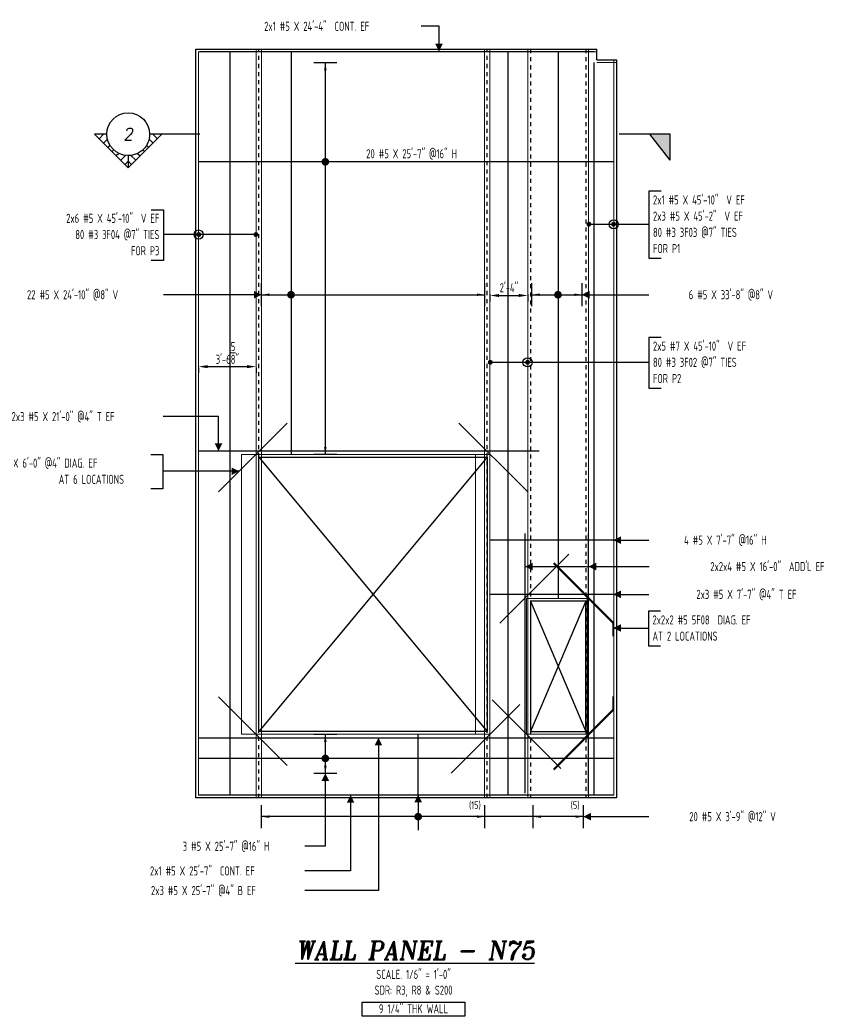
# Model space of a CAD drawing. Header units: inches. Extents: x -3675 to 11984, y -3832 to 1837.
# Drawn here: x 8405 to 9000, y -2646 to -1909 of the extents above; entities that cross this region are included whole.
import ezdxf
from ezdxf.enums import TextEntityAlignment as Align

# ---------------------------------------------------------------- set-up
doc = ezdxf.new("R2010")
doc.units = ezdxf.units.IN
doc.header["$MEASUREMENT"] = 0
doc.linetypes.add('HIDDEN', pattern=[6, 3, -3])
doc.layers.get('0').update_dxf_attribs({"linetype": 'CONTINUOUS'})
doc.layers.get('Defpoints').update_dxf_attribs({"linetype": 'CONTINUOUS'})
for name, color, linetype in [('0-25', 7, 'CONTINUOUS'), ('0-25TEXT', 7, 'CONTINUOUS'), ('0-35', 3, 'CONTINUOUS'), ('0-35TEXT', 3, 'CONTINUOUS'), ('0-50', 10, 'CONTINUOUS'), ('3', 3, 'CONTINUOUS'), ('BAR-LBL', 2, 'CONTINUOUS'), ('hidden', 7, 'HIDDEN'), ('INTERMEDIATERANGELAY', 7, 'CONTINUOUS'), ('RANGELAY', 7, 'CONTINUOUS'), ('REBARS', 4, 'CONTINUOUS')]:
    doc.layers.add(name, color=color, linetype=linetype)
doc.layers.add('COVER', color=6, linetype='CONTINUOUS', lineweight=0, plot=False)
doc.styles.add('AR', font='ARCHQUIK.shx', dxfattribs={"width": 0.8})
doc.styles.add('ROMANT', font='romant')
doc.dimstyles.new('CADS_DIM_48', dxfattribs={"dimscale": 48, "dimtxt": 0.09375, "dimasz": 0.09375, "dimexe": 0.0625, "dimexo": 0.0625, "dimgap": 0.09375, "dimtad": 0, "dimtih": 1, "dimtoh": 1, "dimzin": 1, "dimdsep": 46, "dimlunit": 4, "dimtxsty": 'AR', "dimblk": 'CLOSED', "dimcen": 0.1875, "dimadec": 0, "dimazin": 0, "dimtfac": 1, "dimtofl": 0, "dimtmove": 0, "dimatfit": 1, "dimldrblk": 'DOTBLANK', "dimfxl": 1, "dimtzin": 0, "dimarcsym": 0})

# ---------------------------------------------------------------- blocks, each defined once
blk = doc.blocks.new('_DotBlank')
at = {"layer": '0-35', "color": 0, "lineweight": -2}
blk.add_line((-0.5, 0), (-1, 0), dxfattribs=at)
blk.add_circle((0, 0), 0.5, dxfattribs=at)
blk = doc.blocks.new('SECTARO')
at = {"linetype": 'Continuous'}
blk.add_line((33.32, 16.99), (20.13, 0), dxfattribs=at)
for p, q in [((33.32, 16.99), (33.32, 0)), ((33.32, 0), (0, 0))]:
    blk.add_line(p, q)
for points in [[(33.32, 0), (33.32, 16.99), (33.32, 0), (20.13, 0)], [(33.32, 16.99), (20.13, 0), (33.32, 0), (33.32, 16.99)]]:
    blk.add_solid(points, dxfattribs=at)
blk = doc.blocks.new('*X3')
at = {"color": 0, "linetype": 'Continuous'}
for p, q in [((-1.108, 0.278), (-1.075, 0.312)), ((-1.081, 0.217), (-1.031, 0.267)), ((-1.013, 0.197), (-0.986, 0.223)), ((-0.96, 0.161), (-0.942, 0.179)), ((-0.92, 0.112), (-0.898, 0.135)), ((-0.895, 0.05), (-0.854, 0.091)), ((-0.856, 0), (-0.81, 0.046)), ((-0.768, 0), (-0.765, 0.002))]:
    blk.add_line(p, q, dxfattribs=at)
blk = doc.blocks.new('*X2')
at = {"color": 0, "linetype": 'Continuous'}
for p, q in [((-1.108, 0.278), (-1.075, 0.312)), ((-0.96, 0.161), (-0.942, 0.179)), ((-0.856, 0), (-0.81, 0.046))]:
    blk.add_line(p, q, dxfattribs=at)
blk = doc.blocks.new('SECTNU')
at = {"linetype": 'Continuous'}
blk.add_line((-24.74, 0), (-32.81, 0), dxfattribs=at)
blk.add_line((0, 0), (-24.74, 0))
at = {"layer": '3'}
for p, q in [((-68.89, 0), (-46.81, 22.07)), ((-60.81, 0), (-68.89, 0))]:
    blk.add_line(p, q, dxfattribs=at)
at = {"layer": '3', "linetype": 'Continuous'}
blk.add_line((-46.81, 14), (-46.81, 22.07), dxfattribs=at)
at = {"layer": '3'}
for points in [[(-46.81, 22.07), (-24.74, 0), (-32.81, 0, 1)], [(-32.81, 0, 0.414214), (-46.81, 14)]]:
    blk.add_lwpolyline(points, format="xyb", dxfattribs=at)
for start, end in [(90, 180), (180, 0)]:
    blk.add_arc((-46.81, 0), 14, start, end, dxfattribs=at)
at = {"linetype": 'Continuous', "xscale": -64, "yscale": 64, "zscale": 64, "rotation": 359.9999999999999}
blk.add_blockref('*X3', (-117.73, 0), dxfattribs=at)
at = {"linetype": 'Continuous', "xscale": 64, "yscale": 64, "zscale": 64}
for name in ['*X3', '*X2']:
    blk.add_blockref(name, (24.1, 0), dxfattribs=at)
at = {"linetype": 'Continuous', "style": 'ROMANT', "oblique": 9, "width": 0.9}
blk.add_attdef('NO', text='', height=8, dxfattribs=at).set_placement((-46.81, 0), align=Align.MIDDLE)
blk = doc.blocks.new('leadrblk')
blk.add_lwpolyline([(0, 0, 0, 1, 0), (1, 0, 1, 1, 0)], format="xyseb")
blk = doc.blocks.new('*D489')
at = {"layer": 'COVER', "color": 0, "lineweight": -2, "transparency": 16777216}
for p, q in [((8536.76, -2166.7), (8536.76, -2170.34)), ((8543.51, -2165.84), (8572.64, -2165.84)), ((8579.39, -2166.7), (8579.39, -2170.34))]:
    blk.add_line(p, q, dxfattribs=at)
at = {"layer": 'COVER', "color": 0, "transparency": 16777216}
for points in [[(8543.51, -2164.71), (8543.51, -2166.96), (8536.76, -2165.84)], [(8572.64, -2164.71), (8572.64, -2166.96), (8579.39, -2165.84)]]:
    blk.add_solid(points, dxfattribs=at)
at = {"layer": 'Defpoints', "color": 0, "transparency": 16777216}
for p in [(8536.76, -2162.2), (8579.39, -2162.2), (8579.39, -2165.84)]:
    blk.add_point(p, dxfattribs=at)
at = {"layer": 'COVER', "color": 0, "transparency": 16777216, "insert": (8558.08, -2155.71), "char_height": 6.75, "attachment_point": 5, "style": 'AR'}
blk.add_mtext('3\'-6{\\H1.000000x;\\S5/8;}"', dxfattribs=at)
blk = doc.blocks.new('*D490')
at = {"layer": 'COVER', "color": 0, "lineweight": -2, "transparency": 16777216}
for p, q in [((8752.39, -2112.21), (8752.39, -2117.67)), ((8759.14, -2113.17), (8773.64, -2113.17)), ((8780.39, -2112.21), (8780.39, -2117.67))]:
    blk.add_line(p, q, dxfattribs=at)
at = {"layer": 'COVER', "color": 0, "transparency": 16777216}
for points in [[(8759.14, -2112.05), (8759.14, -2114.3), (8752.39, -2113.17)], [(8773.64, -2112.05), (8773.64, -2114.3), (8780.39, -2113.17)]]:
    blk.add_solid(points, dxfattribs=at)
at = {"layer": 'Defpoints', "color": 0, "transparency": 16777216}
for p in [(8752.39, -2107.71), (8780.39, -2107.71), (8780.39, -2113.17)]:
    blk.add_point(p, dxfattribs=at)
at = {"layer": 'COVER', "color": 0, "transparency": 16777216, "insert": (8766.39, -2107.43), "char_height": 6.75, "attachment_point": 5, "style": 'AR'}
blk.add_mtext('2\'-4"', dxfattribs=at)
blk = doc.blocks.new('rendmark')
at = {"color": 4}
blk.add_line((0, -3), (0, 3), dxfattribs=at)
blk = doc.blocks.new('rarrow')
at = {"color": 7}
blk.add_solid([(2, -0.33), (2, 0.33), (0, 0)], dxfattribs=at)
blk = doc.blocks.new('*U1348', base_point=(8821.39, -2498.84))
at = {"layer": 'INTERMEDIATERANGELAY'}
blk.add_line((8784.39, -2498.84), (8748.39, -2498.84), dxfattribs=at)
at = {"layer": 'RANGELAY'}
for p, q in [((8748.39, -2498.84), (8583.39, -2498.84)), ((8821.39, -2498.84), (8784.39, -2498.84))]:
    blk.add_line(p, q, dxfattribs=at)
at = {"layer": 'RANGELAY', "xscale": 2.834645669291339, "yscale": 2.834645669291339}
for name, p, rotation in [('rendmark', (8583.39, -2498.84), 359.999996929531), ('rendmark', (8748.39, -2498.84), 180), ('rendmark', (8784.39, -2498.84), 359.999996929531), ('rendmark', (8821.39, -2498.84), 180), ('rarrow', (8583.39, -2498.84), 359.999996929531), ('rarrow', (8748.39, -2498.84), 180), ('rarrow', (8784.39, -2498.84), 359.999996929531), ('rarrow', (8821.39, -2498.84), 180)]:
    blk.add_blockref(name, p, dxfattribs=dict(at, rotation=rotation))
blk = doc.blocks.new('VPM74AFE')
at = {"const_width": 1}
blk.add_lwpolyline([(-0.5, 0, 1), (0.5, 0, 1)], format="xyb", close=True, dxfattribs=at)
blk = doc.blocks.new('*U1254', base_point=(8752.39, -2162.61))
at = {"layer": 'REBARS', "color": 0, "const_width": 1.8}
for points in [[(8752.58, -2161.71, 1), (8752.58, -2163.51, 1), (8752.58, -2161.71)], [(8780.2, -2163.51, 1), (8780.2, -2161.71, 1), (8780.2, -2163.51)]]:
    blk.add_lwpolyline(points, format="xyb", dxfattribs=at)
at = {"layer": 'REBARS', "color": 0}
blk.add_lwpolyline([(8752.58, -2162.61), (8780.2, -2162.61)], dxfattribs=at)
blk = doc.blocks.new('*U1253', base_point=(8579.39, -2068.08))
at = {"layer": 'REBARS', "color": 0, "const_width": 1.8}
for points in [[(8536.95, -2067.18, 1), (8536.95, -2068.98, 1), (8536.95, -2067.18)], [(8579.2, -2068.98, 1), (8579.2, -2067.18, 1), (8579.2, -2068.98)]]:
    blk.add_lwpolyline(points, format="xyb", dxfattribs=at)
at = {"layer": 'REBARS', "color": 0}
blk.add_lwpolyline([(8579.2, -2068.08), (8536.95, -2068.08)], dxfattribs=at)
blk = doc.blocks.new('*U1252', base_point=(8825.39, -2060.45))
at = {"layer": 'REBARS', "color": 0, "const_width": 1.8}
for points in [[(8825.58, -2059.55, 1), (8825.58, -2061.35, 1), (8825.58, -2059.55)], [(8843.83, -2061.35, 1), (8843.83, -2059.55, 1), (8843.83, -2061.35)]]:
    blk.add_lwpolyline(points, format="xyb", dxfattribs=at)
at = {"layer": 'REBARS', "color": 0}
blk.add_lwpolyline([(8825.58, -2060.45), (8843.83, -2060.45)], dxfattribs=at)
blk = doc.blocks.new('*U960', base_point=(8829.85, -2482.86))
at = {"layer": 'REBARS', "color": 0}
blk.add_lwpolyline([(8829.53, -2482.86), (8829.53, -1940.86)], dxfattribs=at)
blk = doc.blocks.new('*U558', base_point=(8765.49, -2482.86))
at = {"layer": 'REBARS', "color": 0}
blk.add_lwpolyline([(8765.93, -2482.86), (8765.93, -1932.86)], dxfattribs=at)
blk = doc.blocks.new('*U1251', base_point=(8783.39, -2112.62))
at = {"layer": 'RANGELAY'}
blk.add_line((8783.39, -2112.62), (8820.39, -2112.62), dxfattribs=at)
at = {"layer": 'RANGELAY', "xscale": 2.834645669291339, "yscale": 2.834645669291339}
for name in ['rendmark', 'rarrow']:
    blk.add_blockref(name, (8783.39, -2112.62), dxfattribs=at)
at = {"layer": 'RANGELAY', "xscale": 2.834645669291339, "yscale": 2.834645669291339, "rotation": 179.999996929531}
for name in ['rendmark', 'rarrow']:
    blk.add_blockref(name, (8820.39, -2112.62), dxfattribs=at)
blk = doc.blocks.new('VPM74B53')
at = {"const_width": 1}
blk.add_lwpolyline([(-0.5, 0, 1), (0.5, 0, 1)], format="xyb", close=True, dxfattribs=at)
blk = doc.blocks.new('*U559', base_point=(8803.01, -1933.36))
at = {"layer": 'REBARS', "color": 0}
blk.add_lwpolyline([(8802.7, -1933.36), (8802.7, -2337.36)], dxfattribs=at)
blk = doc.blocks.new('*U1250', base_point=(8583.39, -2112.62))
at = {"layer": 'RANGELAY'}
blk.add_line((8583.39, -2112.62), (8748.39, -2112.62), dxfattribs=at)
at = {"layer": 'RANGELAY', "xscale": 2.834645669291339, "yscale": 2.834645669291339}
for name in ['rendmark', 'rarrow']:
    blk.add_blockref(name, (8583.39, -2112.62), dxfattribs=at)
at = {"layer": 'RANGELAY', "xscale": 2.834645669291339, "yscale": 2.834645669291339, "rotation": 179.999996929531}
for name in ['rendmark', 'rarrow']:
    blk.add_blockref(name, (8748.39, -2112.62), dxfattribs=at)
blk = doc.blocks.new('VPM74B66')
at = {"const_width": 1}
blk.add_lwpolyline([(-0.5, 0, 1), (0.5, 0, 1)], format="xyb", close=True, dxfattribs=at)
blk = doc.blocks.new('*U560', base_point=(8605.48, -1932.86))
at = {"layer": 'REBARS', "color": 0}
blk.add_lwpolyline([(8605.17, -1932.86), (8605.17, -2230.86)], dxfattribs=at)
blk = doc.blocks.new('*U1151', base_point=(8698.93, -2482.86))
at = {"layer": 'REBARS', "color": 0}
blk.add_lwpolyline([(8699.24, -2482.86), (8699.24, -2437.86)], dxfattribs=at)
blk = doc.blocks.new('*U781', base_point=(8829.39, -1933.17))
at = {"layer": 'REBARS', "color": 0}
blk.add_lwpolyline([(8829.39, -1932.86), (8537.39, -1932.86)], dxfattribs=at)
blk = doc.blocks.new('*U1347', base_point=(8630.55, -1940.86))
at = {"layer": 'RANGELAY'}
blk.add_line((8630.55, -1940.86), (8630.55, -2230.86), dxfattribs=at)
at = {"layer": 'RANGELAY', "xscale": 2.834645669291339, "yscale": 2.834645669291339}
for name, p, rotation in [('rendmark', (8630.55, -1940.86), 269.9999999999999), ('rarrow', (8630.55, -1940.86), 269.9999999999999), ('rarrow', (8630.55, -2230.86), 89.999996929531), ('rendmark', (8630.55, -2230.86), 89.999996929531)]:
    blk.add_blockref(name, p, dxfattribs=dict(at, rotation=rotation))
blk = doc.blocks.new('VPM74B90')
at = {"const_width": 1}
blk.add_lwpolyline([(-0.5, 0, 1), (0.5, 0, 1)], format="xyb", close=True, dxfattribs=at)
blk = doc.blocks.new('*U680', base_point=(8843.76, -2014.59))
at = {"layer": 'REBARS', "color": 0}
blk.add_lwpolyline([(8843.76, -2014.28), (8536.76, -2014.28)], dxfattribs=at)
blk = doc.blocks.new('*U1346', base_point=(8630.55, -2437.86))
at = {"layer": 'RANGELAY'}
blk.add_line((8630.55, -2437.86), (8630.55, -2466.86), dxfattribs=at)
at = {"layer": 'RANGELAY', "xscale": 2.834645669291339, "yscale": 2.834645669291339}
for name, p, rotation in [('rendmark', (8630.55, -2437.86), 269.9999999999999), ('rarrow', (8630.55, -2437.86), 269.9999999999999), ('rarrow', (8630.55, -2466.86), 89.999996929531), ('rendmark', (8630.55, -2466.86), 89.999996929531)]:
    blk.add_blockref(name, p, dxfattribs=dict(at, rotation=rotation))
blk = doc.blocks.new('VPM74BA0')
at = {"const_width": 1}
blk.add_lwpolyline([(-0.5, 0, 1), (0.5, 0, 1)], format="xyb", close=True, dxfattribs=at)
blk = doc.blocks.new('*U696', base_point=(8844.01, -2456.07))
at = {"layer": 'REBARS', "color": 0}
blk.add_lwpolyline([(8844.01, -2455.76), (8537.01, -2455.76)], dxfattribs=at)
blk = doc.blocks.new('*U986', base_point=(8559.79, -2482.86))
at = {"layer": 'REBARS', "color": 0}
blk.add_lwpolyline([(8560.1, -2482.86), (8560.1, -1932.86)], dxfattribs=at)
blk = doc.blocks.new('*U695', base_point=(8843.76, -2483.17))
at = {"layer": 'REBARS', "color": 0}
blk.add_lwpolyline([(8843.76, -2482.86), (8536.76, -2482.86)], dxfattribs=at)
blk = doc.blocks.new('*U1019', base_point=(8825.01, -2481.36))
at = {"layer": 'REBARS', "color": 0}
blk.add_lwpolyline([(8825.32, -2481.36), (8825.32, -2289.36)], dxfattribs=at)
blk = doc.blocks.new('*U1020', base_point=(8778.77, -2481.36))
at = {"layer": 'REBARS', "color": 0}
blk.add_lwpolyline([(8778.46, -2481.36), (8778.46, -2289.36)], dxfattribs=at)
blk = doc.blocks.new('*U819', base_point=(8759.54, -2355.35))
at = {"layer": 'REBARS', "color": 0}
blk.add_lwpolyline([(8759.76, -2355.57), (8810.68, -2304.66)], dxfattribs=at)
blk = doc.blocks.new('*U820', base_point=(8753.71, -2412.62))
at = {"layer": 'REBARS', "color": 0}
blk.add_lwpolyline([(8753.93, -2412.4), (8804.84, -2463.32)], dxfattribs=at)
blk = doc.blocks.new('*U821', base_point=(8780.52, -2258.31))
at = {"layer": 'REBARS', "color": 0}
blk.add_lwpolyline([(8780.3, -2258.53), (8729.39, -2207.62)], dxfattribs=at)
blk = doc.blocks.new('*U822', base_point=(8551.26, -2258.31))
at = {"layer": 'REBARS', "color": 0}
blk.add_lwpolyline([(8551.48, -2258.53), (8602.39, -2207.62)], dxfattribs=at)
blk = doc.blocks.new('*U823', base_point=(8774.73, -2415.96))
at = {"layer": 'REBARS', "color": 0}
blk.add_lwpolyline([(8774.51, -2415.74), (8723.6, -2466.65)], dxfattribs=at)
blk = doc.blocks.new('*U824', base_point=(8551.26, -2410.41))
at = {"layer": 'REBARS', "color": 0}
blk.add_lwpolyline([(8551.48, -2410.19), (8602.39, -2461.1)], dxfattribs=at)
blk = doc.blocks.new('*U1168', base_point=(8843.64, -2294.53))
at = {"layer": 'REBARS', "color": 0}
blk.add_lwpolyline([(8843.64, -2294.22), (8752.64, -2294.22)], dxfattribs=at)
blk = doc.blocks.new('*U561', base_point=(8536.76, -2227.86))
at = {"layer": 'REBARS', "color": 0}
blk.add_lwpolyline([(8536.76, -2228.17), (8788.76, -2228.17)], dxfattribs=at)
blk = doc.blocks.new('*U694', base_point=(8536.76, -2440.86))
at = {"layer": 'REBARS', "color": 0}
blk.add_lwpolyline([(8536.76, -2440.55), (8843.76, -2440.55)], dxfattribs=at)
blk = doc.blocks.new('*U1167', base_point=(8843.64, -2334.67))
at = {"layer": 'REBARS', "color": 0}
blk.add_lwpolyline([(8843.64, -2334.36), (8752.64, -2334.36)], dxfattribs=at)
blk = doc.blocks.new('*U562', base_point=(8844.01, -2355.33))
at = {"layer": 'REBARS', "color": 0}
blk.add_lwpolyline([(8843.7, -2365.33), (8843.7, -2356.36, 0.198912), (8843.06, -2354.82), (8799.54, -2311.3)], format="xyb", dxfattribs=at)
blk = doc.blocks.new('*U563', base_point=(8844.01, -2419.89))
at = {"layer": 'REBARS', "color": 0}
blk.add_lwpolyline([(8843.7, -2409.89), (8843.7, -2418.86, -0.198912), (8843.06, -2420.4), (8799.54, -2463.92)], format="xyb", dxfattribs=at)

msp = doc.modelspace()

# ---------------------------------------------------------------- linework, layer by layer
at = {"layer": '0-25'}
for points in [[(8750.38915, -2232.85923), (8581.38915, -2435.85923)], [(8581.38915, -2232.85923), (8750.38915, -2435.85923)], [(8823.38915, -2339.35923), (8782.38915, -2435.85923)], [(8782.38915, -2339.35923), (8823.38915, -2435.85923)]]:
    msp.add_lwpolyline(points, dxfattribs=at)
at = {"layer": '0-25TEXT'}
for points in [[(8714.66207, -1932.54674), (8714.66207, -1913.98682), (8701.48699, -1913.98682)], [(8878.98685, -2036.0783), (8869.98779, -2036.0783), (8869.98779, -2085.5731), (8878.98685, -2085.5731)], [(8501.76509, -2049.70714), (8510.76415, -2049.70714), (8510.76415, -2087.2032), (8501.76509, -2087.2032)], [(8583.38915, -2112.62072), (8510.76415, -2112.62072)], [(8820.38915, -2112.62488), (8869.98779, -2112.62488)], [(8878.98685, -2144.26307), (8869.98779, -2144.26307), (8869.98779, -2181.75913), (8878.98685, -2181.75913)], [(8551.51597, -2228.17172), (8551.51597, -2202.79876), (8510.52663, -2202.79876)], [(8501.40773, -2230.85058), (8510.40679, -2230.85058), (8510.40679, -2256.3479), (8501.40773, -2256.3479)], [(8566.78147, -2243.22428), (8510.40679, -2243.22428)], [(8843.63071, -2294.22231), (8870.02598, -2294.22231)], [(8778.45641, -2313.79035), (8870.09278, -2313.79035)], [(8843.63071, -2334.35923), (8870.02598, -2334.35923)], [(8878.59394, -2346.90157), (8869.59489, -2346.90157), (8869.59489, -2372.39889), (8878.59394, -2372.39889)], [(8843.70165, -2359.27527), (8869.59489, -2359.27527)], [(8669.81172, -2440.54678), (8669.81172, -2553.52465), (8615.37078, -2553.52465)], [(8630.55029, -2466.85923), (8630.55029, -2520.7806), (8615.37078, -2520.7806)], [(8649.24897, -2482.85923), (8649.24897, -2539.01964), (8615.37078, -2539.01964)], [(8699.23789, -2482.66368), (8699.23789, -2508.93736)], [(8821.38915, -2498.84298), (8869.98779, -2498.84298)]]:
    msp.add_lwpolyline(points, dxfattribs=at)
at = {"layer": '0-35'}
msp.add_line((8831.38915, -1938.85923), (8831.38915, -1930.85923), dxfattribs=at)
for points in [[(8846.01415, -1938.85923), (8846.01415, -2484.85923), (8534.76415, -2484.85923), (8534.76415, -1938.85923), (8534.76415, -1930.85923), (8549.38915, -1930.85923), (8831.38915, -1930.85923)], [(8831.38915, -1938.85923), (8846.01415, -1938.85923)]]:
    msp.add_lwpolyline(points, dxfattribs=at)
for points in [[(8750.38915, -2232.85923), (8750.38915, -2435.85923), (8581.38915, -2435.85923), (8581.38915, -2232.85923)], [(8823.38915, -2339.35923), (8782.38915, -2339.35923), (8782.38915, -2435.85923), (8823.38915, -2435.85923)]]:
    msp.add_lwpolyline(points, close=True, dxfattribs=at)
at = {"layer": '0-50'}
msp.add_lwpolyline([(8657.90412, -2636.07002), (8733.79096, -2636.07002), (8733.79096, -2646.42638), (8657.90412, -2646.42638)], close=True, dxfattribs=at)
at = {"layer": 'COVER'}
for p, q in [((8579.38915, -2484.85923), (8579.38915, -1930.85923)), ((8583.38915, -2484.85923), (8583.38915, -1930.85923)), ((8748.38915, -2484.85923), (8748.38915, -1930.85923)), ((8752.38915, -2484.85923), (8752.38915, -1930.85923)), ((8780.38915, -1930.85923), (8780.38915, -2484.85923)), ((8825.38915, -1930.85923), (8825.38915, -2484.85923))]:
    msp.add_line(p, q, dxfattribs=at)
for points in [[(8844.01415, -1938.85923), (8844.01415, -2482.85923), (8536.76415, -2482.85923), (8536.76415, -1938.85923), (8536.76415, -1932.85923), (8549.38915, -1932.85923), (8831.38915, -1932.85923)], [(8831.38915, -1940.85923), (8846.01415, -1940.85923)], [(8843.38915, -2365.32738), (8843.38915, -2355.58626), (8799.31979, -2311.5169)], [(8844.01415, -2365.32738), (8844.01415, -2355.32738), (8799.76173, -2311.07496)], [(8843.38915, -2409.89109), (8843.38915, -2419.6322), (8799.31979, -2463.70156)], [(8844.01415, -2409.89109), (8844.01415, -2419.89109), (8799.76173, -2464.1435)]]:
    msp.add_lwpolyline(points, dxfattribs=at)
for points in [[(8568.63915, -2437.85923), (8568.63915, -2230.85923), (8741.63915, -2230.85923), (8741.63915, -2437.85923)], [(8752.38915, -2230.85923), (8752.38915, -2437.85923), (8579.38915, -2437.85923), (8579.38915, -2230.85923)], [(8824.38915, -2437.85923), (8824.38915, -2337.35923), (8779.38915, -2337.35923), (8779.38915, -2437.85923)], [(8825.38915, -2337.35923), (8780.38915, -2337.35923), (8780.38915, -2437.85923), (8825.38915, -2437.85923)]]:
    msp.add_lwpolyline(points, close=True, dxfattribs=at)
at = {"layer": 'hidden'}
for p, q in [((8581.38915, -2484.85923), (8581.38915, -1930.85923)), ((8750.38915, -2484.85923), (8750.38915, -1930.85923)), ((8782.38915, -1930.85923), (8782.38915, -2484.85923)), ((8823.38915, -1930.85923), (8823.38915, -2484.85923))]:
    msp.add_line(p, q, dxfattribs=at)

# ---------------------------------------------------------------- block references
ref = msp.add_blockref('SECTNU', (8537.60329, -1993.8148), dxfattribs=dict(xscale=-1.129181470141702, yscale=1.129181470141702, zscale=1.129181470141702, rotation=180))
ref.add_attrib('NO', '2', dxfattribs={"linetype": 'Continuous', "height": 9.03345, "style": 'ROMANT', "oblique": 9, "width": 0.9}).set_placement((8484.74327, -1993.81482), align=Align.MIDDLE)
at = {"xscale": -1.129181470141702, "yscale": 1.129181470141702, "zscale": 1.129181470141702, "rotation": 180}
msp.add_blockref('SECTARO', (8848.03474, -1993.8148), dxfattribs=at)
at = {"layer": '0-25TEXT'}
for name, p, xscale, yscale, rotation in [('leadrblk', (8714.66207, -1932.54674), -5.623937007874017, 2.250708661417324, 269.9999984647655), ('VPM74B90', (8630.55029, -2014.2776), 2.834645669291338, 2.834645669291338, 90.00000000000007), ('leadrblk', (8583.38915, -2112.62072), 5.623937007874017, 2.250708661417324, 180.000003070469), ('VPM74B66', (8605.16549, -2112.62072), 2.834645669291338, 2.834645669291338, 180), ('VPM74B53', (8802.70148, -2112.62071), 2.834645669291338, 2.834645669291338, 180), ('leadrblk', (8820.38915, -2112.62488), -5.623937007874017, 2.250708661417324, 179.999996929531), ('leadrblk', (8551.51597, -2228.17172), -5.623937007874017, 2.250708661417324, 269.9999984647655), ('leadrblk', (8843.63071, -2294.22231), -5.623937007874017, 2.250708661417324, 179.999996929531), ('leadrblk', (8778.45641, -2313.79035), -5.623937007874017, 2.250708661417324, 179.999996929531), ('leadrblk', (8825.32187, -2313.79034), -5.623937007874017, 2.250708661417324, 179.999996929531), ('leadrblk', (8843.63071, -2334.35923), -5.623937007874017, 2.250708661417324, 179.999996929531), ('leadrblk', (8843.70165, -2359.27527), -5.623937007874017, 2.250708661417324, 179.999996929531), ('leadrblk', (8669.81172, -2440.54678), -5.623937007874017, 2.250708661417324, 89.9999953942965), ('VPM74BA0', (8630.55029, -2455.76238), 2.834645669291338, 2.834645669291338, 90.00000000000007), ('leadrblk', (8630.55029, -2466.85923), -5.623937007874017, 2.250708661417324, 89.9999953942965), ('leadrblk', (8649.24897, -2482.85923), -5.623937007874017, 2.250708661417324, 89.9999953942965), ('leadrblk', (8699.23789, -2482.66368), -5.623937007874017, 2.250708661417324, 89.9999953942965), ('leadrblk', (8821.38915, -2498.84298), -5.623937007874017, 2.250708661417324, 179.999996929531)]:
    msp.add_blockref(name, p, dxfattribs=dict(at, xscale=xscale, yscale=yscale, rotation=rotation))
for name, p, xscale, yscale in [('leadrblk', (8566.78147, -2243.22428), -5.623937007874017, 2.250708661417324), ('VPM74AFE', (8699.23789, -2498.84298), 2.834645669291338, 2.834645669291338)]:
    msp.add_blockref(name, p, dxfattribs=dict(at, xscale=xscale, yscale=yscale))
at = {"layer": 'RANGELAY'}
for name, p in [('*U1347', (8630.55029, -1940.85923)), ('*U1250', (8583.38915, -2112.62072)), ('*U1251', (8783.38915, -2112.62071)), ('*U1346', (8630.55029, -2437.85923)), ('*U1348', (8821.38915, -2498.84298))]:
    msp.add_blockref(name, p, dxfattribs=at)
at = {"layer": 'REBARS', "color": 4}
for name, p in [('*U781', (8829.38915, -1933.17173)), ('*U986', (8559.78665, -2482.85923)), ('*U560', (8605.478, -1932.85923)), ('*U558', (8765.49001, -2482.85923)), ('*U559', (8803.01398, -1933.35923)), ('*U960', (8829.8458, -2482.85923)), ('*U680', (8843.76415, -2014.59011)), ('*U1252', (8825.38915, -2060.4511)), ('*U1253', (8579.38915, -2068.08021)), ('*U1254', (8752.38915, -2162.61221)), ('*U822', (8551.25679, -2258.30703)), ('*U821', (8780.5215, -2258.30703)), ('*U561', (8536.76415, -2227.85923)), ('*U1020', (8778.76886, -2481.35923)), ('*U1019', (8825.00944, -2481.35923)), ('*U1168', (8843.63915, -2294.53481)), ('*U819', (8759.54304, -2355.34921)), ('*U562', (8844.01415, -2355.32738)), ('*U1167', (8843.63915, -2334.67173)), ('*U824', (8551.25679, -2410.41143)), ('*U563', (8844.01415, -2419.89109)), ('*U823', (8774.72781, -2415.9625)), ('*U820', (8753.71234, -2412.62436)), ('*U1151', (8698.92539, -2482.85923)), ('*U694', (8536.76415, -2440.85923)), ('*U696', (8844.01415, -2456.07489)), ('*U695', (8843.76415, -2483.17173))]:
    msp.add_blockref(name, p, dxfattribs=at)

# ---------------------------------------------------------------- texts
at = {"color": 7, "linetype": 'Continuous', "style": 'ROMANT', "oblique": 9, "width": 0.95}
msp.add_text('%%UWALL PANEL - N75', height=13.5, dxfattribs=at).set_placement((8697.21941, -2604.49812), align=Align.CENTER)
at = {"layer": '0-25TEXT', "style": 'AR', "width": 0.8}
for s, p in [(' (15) ', (8748.38915, -2493.17369)), (' (5) ', (8821.38915, -2493.17369))]:
    msp.add_text(s, height=5.669291, rotation=359.99999693, dxfattribs=at).set_placement(p, align=Align.RIGHT)
at = {"layer": '0-35TEXT', "style": 'AR', "width": 0.8}
msp.add_text('FOR P3', height=6.749831, dxfattribs=at).set_placement((8507.76446, -2083.4536), align=Align.RIGHT)
for s, height, p in [('FOR P1', 6.749831, (8872.98748, -2081.82349)), ('FOR P2', 6.749831, (8872.98748, -2178.00953)), ('AT 6 LOCATIONS', 6.7498312, (8433.29861, -2252.5983)), ('AT 2 LOCATIONS', 6.7498312, (8872.59457, -2368.64929))]:
    msp.add_text(s, height=height, dxfattribs=at).set_placement(p)
for s, p in [('SCALE. 1/6" = 1\'-0"', (8695.84754, -2618.94501)), ('SDR: R3, R8 & S200', (8695.84754, -2630.6132)), ('9 1/4" THK WALL', (8695.77062, -2644.40122))]:
    msp.add_text(s, height=6.7498312, dxfattribs=at).set_placement(p, align=Align.CENTER)
at = {"layer": 'BAR-LBL', "style": 'AR', "width": 0.8}
for s, p in [('2x1 #5 X 24\'-4"  CONT. EF', (8585.2854, -1917.36147)), ('2x1 #5 X 45\'-10"  V EF', (8872.98748, -2045.82727)), ('2x3 #5 X 45\'-2"  V EF', (8872.98748, -2057.82601)), ('80 #3 3F03 @7" TIES', (8872.98748, -2069.82475)), ('22 #5 X 24\'-10" @8" V', (8409.82992, -2115.99536)), ('2x5 #7 X 45\'-10"  V EF', (8872.98748, -2154.01205)), ('80 #3 3F02 @7" TIES', (8872.98748, -2166.01079)), ('2x3 #5 X 21\'-0" @4" T EF', (8398.42116, -2206.1734)), ('6x2x2 #5 X 6\'-0" @4" DIAG. EF', (8370.18703, -2240.59956)), ('2x2x2 #5 5F08  DIAG. EF', (8872.59457, -2356.65055)), ('3 #5 X 25\'-7" @16" H', (8525.04922, -2524.15525)), ('2x1 #5 X 25\'-7"  CONT. EF', (8500.84487, -2542.39429)), ('2x3 #5 X 25\'-7" @4" B EF', (8501.58962, -2556.89929))]:
    msp.add_text(s, height=6.7492913, dxfattribs=at).set_placement(p)
for s, p in [('20 #5 X 25\'-7" @16" H', (8727.95003, -2011.66281)), ('2x6 #5 X 45\'-10"  V EF', (8507.76446, -2059.45611)), ('80 #3 3F04 @7" TIES', (8507.76446, -2071.45486)), ('6 #5 X 33\'-8" @8" V', (8961.79884, -2115.99952)), ('4 #5 X 7\'-7" @16" H', (8956.99616, -2297.59695)), ('2x2x4 #5 X 16\'-0"  ADD\'L EF', (8999.88605, -2317.165)), ('2x3 #5 X 7\'-7" @4" T EF', (8979.15245, -2337.73388)), ('20 #5 X 3\'-9" @12" V', (8963.8469, -2502.21763))]:
    msp.add_text(s, height=6.7492913, dxfattribs=at).set_placement(p, align=Align.RIGHT)

# ---------------------------------------------------------------- dimensions: what is measured, and where the dimension line sits
at = {"layer": 'COVER'}
for base, p1, p2, picture, middle in [((8780.38915, -2113.17394), (8752.38915, -2107.71273), (8780.38915, -2107.71273), '*D490', (8766.38915, -2107.43257)), ((8579.38915, -2165.83624), (8536.76415, -2162.20324), (8579.38915, -2162.20324), '*D489', (8558.07665, -2155.71124))]:
    dim = msp.add_linear_dim(base=base, p1=p1, p2=p2, dimstyle='CADS_DIM_48', override={"dimscale": 72, "dimgap": 0.03125, "dimtad": 1, "dimtih": 0, "dimtoh": 0, "dimdec": 3, "dimtdec": 3}, dxfattribs=at)
    dim.commit()
    dim.dimension.update_dxf_attribs({"geometry": picture, "text_midpoint": middle})

# ---------------------------------------------------------------- leaders
at = {"layer": '0-25TEXT'}
for points in [[(8843.926, -2060.45074), (8869.98779, -2060.45074)], [(8536.78252, -2068.08021), (8510.76415, -2068.08021)], [(8780.12631, -2162.61222), (8869.98779, -2162.63614)]]:
    msp.add_leader(points, dimstyle='CADS_DIM_48', override={"dimscale": 72, "dimgap": 0.03125, "dimtad": 0, "dimtih": 0, "dimtoh": 0, "dimdec": 3, "dimtdec": 3}, dxfattribs=at)

doc.saveas('drawing.dxf')
